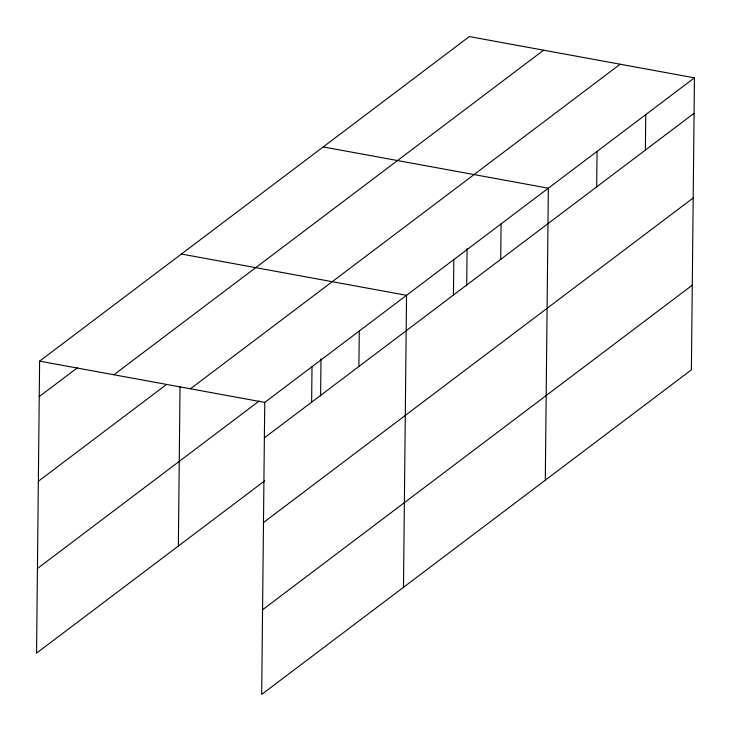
<?xml version="1.0" encoding="UTF-8"?>
<svg xmlns="http://www.w3.org/2000/svg" width="731" height="731" viewBox="0 0 731 731"><rect width="100%" height="100%" fill="white"/><g stroke="black" fill="none" stroke-linecap="round" stroke-linejoin="round"><path stroke-width="1.1" d="M694.45 77.842L264.741 402.406L261.68 694.423L691.389 369.849L694.45 77.842L469.32 36.577L39.611 361.151L36.55 653.158L264.704 480.824M178.355 546.048L180.027 386.617M311.634 402.169L312.009 366.706M320.607 396.047L321 358.793M358.903 366.459L359.277 331.006M403.485 587.313L406.546 295.306L181.416 254.041M453.439 295.059L453.814 259.596M466.707 285.693L467.1 248.439M500.708 259.35L501.082 223.896M545.289 480.203L548.351 188.196L323.212 146.931M596.679 186.871L597.053 151.408M645.382 150.083L645.747 114.621M39.236 396.604L77.413 367.766M113.899 374.765L543.608 50.192M38.35 481.272L166.522 384.46M190.444 388.791L620.153 64.227M37.436 568.499L259.231 400.972M264.366 437.869L694.075 113.296M263.48 522.528L693.189 197.964M262.566 609.764L692.275 285.191M39.611 361.151L264.741 402.406"/></g></svg>
